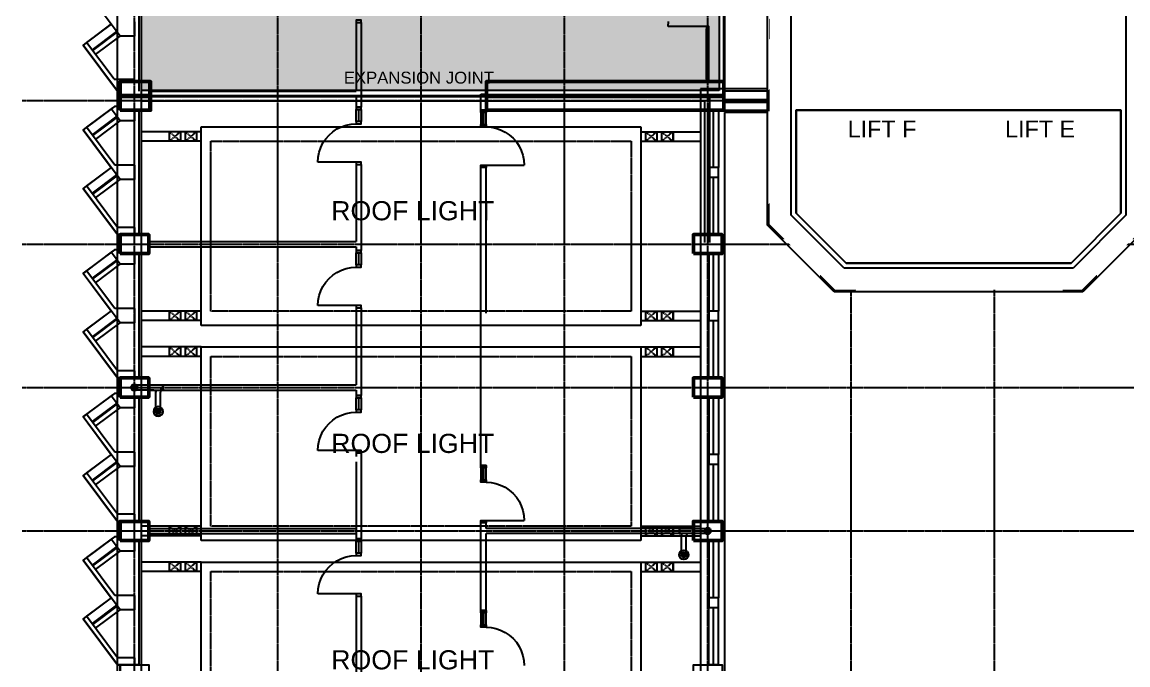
# Model space of a CAD drawing. Header units: millimetres. Extents: x -49883 to 118742, y -18440 to 67826.
# Drawn here: x -49883 to -26738, y 24976 to 38418 of the extents above; entities that cross this region are included whole.
import ezdxf

# ---------------------------------------------------------------- set-up
doc = ezdxf.new("R2010")
doc.units = ezdxf.units.MM
doc.set_wipeout_variables(frame=1)
for name, pattern in [('PCENTRE', [50.8, 31.75, -6.35, 6.35, -6.35]), ('PCENTRE2', [28.575, 19.05, -3.175, 3.175, -3.175]), ('PDASHED', [19.05, 12.7, -6.35])]:
    doc.linetypes.add(name, pattern=pattern)
for name, color, linetype in [('Boundaries_and_building_grids', 140, 'PCENTRE2'), ('Fifth Floor - General', 1, 'Continuous'), ('Fifth Floor - Roofs', 2, 'Continuous'), ('Fourth Floor - Hatch', 1, 'Continuous'), ('Fourth Floor - Roofs', 2, 'Continuous'), ('Fourth Floor - Stairs', 8, 'Continuous'), ('Fourth Floor - Structural Members', 5, 'Continuous'), ('Fourth Floor - Text and Leaders', 1, 'Continuous'), ('Third Floor - Curtain Walls', 1, 'Continuous'), ('Third Floor - Doors Windows and Openings', 1, 'Continuous'), ('Third Floor - Stairs', 8, 'Continuous'), ('Third Floor - Structural Members', 5, 'Continuous'), ('Third Floor - Walls', 3, 'Continuous')]:
    doc.layers.add(name, color=color, linetype=linetype)
doc.styles.add('Arial1', font='arial.ttf')

# ---------------------------------------------------------------- blocks, each defined once
blk = doc.blocks.new('OffSetFullbore')
at = {"layer": 'Fourth Floor - Roofs', "linetype": 'Continuous'}
h = blk.add_hatch(dxfattribs=at)
h.set_pattern_fill('lines', color=256, scale=6.25, style=0)
h.set_pattern_definition([(0, (-14818.7696, 134.024), (0, 6.25), [])])
h.paths.add_polyline_path([(-550, -500, -1), (-450, -500, -1)])
at = {"layer": 'Fourth Floor - Roofs', "linetype": 'Continuous', "lineweight": -3}
for p, q in [((-600, 50), (0, 50)), ((-600, 50), (-600, -50)), ((-590, 50), (-590, -50)), ((-600, -50), (-541, -50)), ((-550, -500), (-550, -100)), ((-450, -500), (-450, -100)), ((0, -50), (-400, -50))]:
    blk.add_line(p, q, dxfattribs=at)
at = {"layer": 'Fourth Floor - Roofs', "linetype": 'Continuous'}
for radius in [100, 93.8, 50, 50]:
    blk.add_circle((-500, -500), radius, dxfattribs=at)
at = {"layer": 'Fourth Floor - Roofs', "linetype": 'Continuous', "lineweight": -3}
for centre, radius, start, end in [((0, 0), 50, 270, 90), ((-400, -100), 150, 160.5288, 180), ((-400, -100), 50, 90, 180)]:
    blk.add_arc(centre, radius, start, end, dxfattribs=at)
blk = doc.blocks.new('Roof Light')
at = {"layer": 'Fourth Floor - Roofs', "color": 1, "linetype": 'Continuous', "lineweight": -3}
for p, q in [((-10450, 3850), (-11700, 3850)), ((-11125, 3850), (-11125, 3650)), ((-10450, 3850), (-1250, 3850)), ((-10450, -200), (-10450, 3850)), ((-1250, 3850), (-1250, -200)), ((-1250, 3850), (0, 3850)), ((-575, 3850), (-575, 3650)), ((-10450, 3650), (-11700, 3650)), ((-1250, 3650), (0, 3650)), ((-10450, 100), (-11700, 100)), ((-11125, 100), (-11125, -100)), ((-1250, 100), (0, 100)), ((-575, 100), (-575, -100)), ((-10450, -100), (-11700, -100)), ((-1250, -200), (-10450, -200)), ((-1250, -100), (0, -100))]:
    blk.add_line(p, q, dxfattribs=at)
at = {"layer": 'Fourth Floor - Roofs', "color": 1, "linetype": 'PDASHED', "lineweight": -3}
for p, q in [((-11120, 3850), (-11120, 3650)), ((-10885, 3850), (-11120, 3650)), ((-11120, 3850), (-10885, 3650)), ((-10885, 3850), (-10885, 3650)), ((-10550, 3850), (-10785, 3650)), ((-10785, 3850), (-10785, 3650)), ((-10785, 3850), (-10550, 3650)), ((-10550, 3850), (-10550, 3650)), ((-1150, 3850), (-915, 3650)), ((-1150, 3850), (-1150, 3650)), ((-915, 3850), (-1150, 3650)), ((-915, 3850), (-915, 3650)), ((-580, 3850), (-815, 3650)), ((-815, 3850), (-580, 3650)), ((-815, 3850), (-815, 3650)), ((-580, 3850), (-580, 3650)), ((-11120, 100), (-11120, -100)), ((-10885, 100), (-11120, -100)), ((-11120, 100), (-10885, -100)), ((-10885, 100), (-10885, -100)), ((-10550, 100), (-10785, -100)), ((-10785, 100), (-10785, -100)), ((-10785, 100), (-10550, -100)), ((-10550, 100), (-10550, -100)), ((-915, 100), (-1150, -100)), ((-1150, 100), (-1150, -100)), ((-1150, 100), (-915, -100)), ((-915, 100), (-915, -100)), ((-815, 100), (-815, -100)), ((-815, 100), (-580, -100)), ((-580, 100), (-815, -100)), ((-580, 100), (-580, -100))]:
    blk.add_line(p, q, dxfattribs=at)
at = {"layer": 'Fourth Floor - Roofs', "color": 1, "linetype": 'PCENTRE', "lineweight": -3}
for p, q in [((-10250, 100), (-10250, 3650)), ((-10250, 3650), (-1450, 3650)), ((-1450, 3650), (-1450, 100)), ((-1450, 100), (-10250, 100))]:
    blk.add_line(p, q, dxfattribs=at)
blk = doc.blocks.new('Roof Light(1)')
at = {"layer": 'Fourth Floor - Roofs', "color": 1, "linetype": 'Continuous', "lineweight": -3}
for p, q in [((-10450, 3950), (-1250, 3950)), ((-10450, -200), (-10450, 3950)), ((-1250, 3950), (-1250, -200)), ((-10450, 3850), (-11700, 3850)), ((-11125, 3850), (-11125, 3650)), ((-1250, 3850), (0, 3850)), ((-575, 3850), (-575, 3650)), ((-10450, 3650), (-11700, 3650)), ((-1250, 3650), (0, 3650)), ((-10450, 100), (-11700, 100)), ((-11125, 100), (-11125, -100)), ((-1250, 100), (0, 100)), ((-575, 100), (-575, -100)), ((-10450, -100), (-11700, -100)), ((-1250, -200), (-10450, -200)), ((-1250, -100), (0, -100))]:
    blk.add_line(p, q, dxfattribs=at)
at = {"layer": 'Fourth Floor - Roofs', "color": 1, "linetype": 'PDASHED', "lineweight": -3}
for p, q in [((-11120, 3850), (-11120, 3650)), ((-11120, 3850), (-10885, 3650)), ((-10885, 3850), (-11120, 3650)), ((-10885, 3850), (-10885, 3650)), ((-10785, 3850), (-10785, 3650)), ((-10785, 3850), (-10550, 3650)), ((-10550, 3850), (-10785, 3650)), ((-10550, 3850), (-10550, 3650)), ((-1150, 3850), (-1150, 3650)), ((-1150, 3850), (-915, 3650)), ((-915, 3850), (-1150, 3650)), ((-915, 3850), (-915, 3650)), ((-815, 3850), (-815, 3650)), ((-815, 3850), (-580, 3650)), ((-580, 3850), (-815, 3650)), ((-580, 3850), (-580, 3650)), ((-10885, 100), (-11120, -100)), ((-11120, 100), (-10885, -100)), ((-11120, 100), (-11120, -100)), ((-10885, 100), (-10885, -100)), ((-10785, 100), (-10785, -100)), ((-10550, 100), (-10785, -100)), ((-10785, 100), (-10550, -100)), ((-10550, 100), (-10550, -100)), ((-1150, 100), (-915, -100)), ((-1150, 100), (-1150, -100)), ((-915, 100), (-1150, -100)), ((-915, 100), (-915, -100)), ((-580, 100), (-815, -100)), ((-815, 100), (-815, -100)), ((-815, 100), (-580, -100)), ((-580, 100), (-580, -100))]:
    blk.add_line(p, q, dxfattribs=at)
at = {"layer": 'Fourth Floor - Roofs', "color": 1, "linetype": 'PCENTRE', "lineweight": -3}
for p, q in [((-10250, 100), (-10250, 3650)), ((-10250, 3650), (-1450, 3650)), ((-1450, 3650), (-1450, 100)), ((-1450, 100), (-10250, 100))]:
    blk.add_line(p, q, dxfattribs=at)

msp = doc.modelspace()

# ---------------------------------------------------------------- hatches: boundary and pattern name
at = {"layer": 'Fourth Floor - Hatch', "linetype": 'Continuous'}
h = msp.add_hatch(dxfattribs=at)
h.set_pattern_fill('ANGLE', color=8, scale=45, style=0)
h.set_pattern_definition([(0, (0, 0), (0, 314.325), [228.6, -85.725]), (90, (0, 0), (-314.325, 2e-14), [228.6, -85.725])])
h.paths.add_polyline_path([(-47383, 65176), (-35683, 65176), (-35683, 42526), (-35293, 42526), (-35293, 36986), (-47383, 36986)])
h.paths.add_polyline_path([(-40363, 44491), (-38603, 44491), (-38603, 41261), (-40363, 41261)])

# ---------------------------------------------------------------- linework, layer by layer
at = {"layer": 'Boundaries_and_building_grids', "color": 140, "linetype": 'PCENTRE', "lineweight": -3}
for p, q in [((-47533, -6274), (-47533, 67826)), ((-44533, -6274), (-44533, 67826)), ((-41533, -6274), (-41533, 67826)), ((-38533, -6274), (-38533, 67826)), ((-35533, -6274), (-35533, 67826)), ((-32533, -6274), (-32533, 60064)), ((-29533, -6274), (-29533, 60069)), ((-49883, 36776), (47817, 36776)), ((-49883, 33776), (47817, 33776)), ((-49883, 30776), (47817, 30776)), ((-49883, 27776), (47817, 27776))]:
    msp.add_line(p, q, dxfattribs=at)
at = {"layer": 'Fifth Floor - Roofs', "color": 3, "linetype": 'Continuous'}
for p, q in [((-34283, 34172, 17250), (-34283, 43879, 17250)), ((-32886, 32776, 17250), (-34283, 34172, 17250)), ((-26283, 34172, 17250), (-27679, 32776, 17250)), ((-27679, 32776, 17250), (-32886, 32776, 17250))]:
    msp.add_line(p, q, dxfattribs=at)
at = {"layer": 'Fourth Floor - Roofs', "color": 3, "linetype": 'Continuous'}
for p, q in [((-47883, -4124, 13800), (-47883, 65676, 13800)), ((-35183, 36526, 13800), (-35183, 13026, 13800)), ((-34283, 36526, 13800), (-35183, 36526, 13800))]:
    msp.add_line(p, q, dxfattribs=at)
at = {"layer": 'Fourth Floor - Roofs', "color": 3, "linetype": 'Continuous', "lineweight": -3}
for p, q in [((-47383, -3624, 13800), (-47383, 65176, 13800)), ((-34283, 37026, 13800), (-35683, 37026, 13800)), ((-35683, 37026, 13800), (-35683, 12526, 13800))]:
    msp.add_line(p, q, dxfattribs=at)
at = {"layer": 'Fourth Floor - Roofs', "color": 1, "linetype": 'Continuous', "lineweight": -3}
for p, q in [((-35193, 36886, 13800), (-35193, 42676, 13800)), ((-35173, 36736, 13800), (-35173, 42816, 13800)), ((-35293, 42576, 13800), (-35293, 36986, 13800)), ((-35293, 36986, 13800), (-47383, 36986, 13800)), ((-47383, 36886, 13800), (-35193, 36886, 13800)), ((-47383, 36866, 13800), (-35493, 36866, 13800)), ((-35493, 36866, 13800), (-35493, 33806, 13800)), ((-35593, 36766, 13800), (-47383, 36766, 13800)), ((-35593, 33806, 13800), (-35593, 36766, 13800)), ((-34233, 36736, 13800), (-35173, 36736, 13800))]:
    msp.add_line(p, q, dxfattribs=at)
at = {"layer": 'Fourth Floor - Roofs', "color": 1, "linetype": 'Continuous', "lineweight": -3, "elevation": 13800}
for points in [[(-48604, 39167), (-48017, 38381), (-48608, 37939), (-47888, 36976), (-47833, 36976), (-47833, 36653), (-47952, 36653), (-48604, 36167), (-48017, 35381), (-48608, 34939), (-47888, 33976), (-47833, 33976), (-47833, 33653), (-47952, 33653), (-48604, 33167), (-48021, 32378), (-48608, 31939), (-47888, 30976), (-47833, 30976), (-47833, 30653), (-47952, 30653), (-48604, 30167), (-48021, 29378), (-48608, 28939), (-47888, 27976), (-47833, 27976)], [(-47833, 27653), (-47952, 27653), (-48604, 27167), (-48017, 26381), (-48608, 25939), (-47888, 24976), (-47833, 24976), (-47833, 24653)]]:
    msp.add_lwpolyline(points, dxfattribs=at)
at = {"layer": 'Fourth Floor - Stairs', "color": 8, "linetype": 'Continuous'}
for p, q in [((-30966, 34848, 13800), (-33066, 36498, 13800)), ((-30966, 36498, 13800), (-33066, 34848, 13800)), ((-27531, 34848, 13800), (-29631, 36498, 13800)), ((-27531, 36498, 13800), (-29631, 34848, 13800))]:
    msp.add_line(p, q, dxfattribs=at)
at = {"layer": 'Fourth Floor - Stairs', "color": 8, "linetype": 'Continuous', "elevation": 13800}
for points in [[(-33066, 34848), (-30966, 34848), (-30966, 36498), (-33066, 36498), (-33066, 34848)], [(-29631, 34848), (-27531, 34848), (-27531, 36498), (-29631, 36498), (-29631, 34848)]]:
    msp.add_lwpolyline(points, dxfattribs=at)
at = {"layer": 'Fourth Floor - Structural Members', "color": 5, "linetype": 'Continuous', "elevation": 13800}
for points in [[(-33983, 36976), (-33983, 38476), (-34233, 38476), (-34233, 38076), (-34133, 38076), (-34133, 36976)], [(-34133, 36576), (-33983, 36576), (-33983, 34593), (-34133, 34593)], [(-33773, 34087), (-32972, 33285), (-33078, 33179), (-33879, 33981)], [(-27594, 33285), (-26792, 34087), (-26686, 33981), (-27488, 33179)], [(-32466, 33076), (-28100, 33076), (-28100, 32926), (-32466, 32926)]]:
    msp.add_lwpolyline(points, close=True, dxfattribs=at)
at = {"layer": 'Fourth Floor - Structural Members', "color": 8, "linetype": 'Continuous', "lineweight": 50, "elevation": 13800}
for points in [[(-47833, 36886), (-47833, 37176), (-47193, 37176), (-47193, 36886), (-47833, 36886)], [(-47833, 36576), (-47833, 36866), (-47193, 36866), (-47193, 36576), (-47833, 36576)]]:
    msp.add_lwpolyline(points, close=True, dxfattribs=at)
for points in [[(-35193, 37176), (-40163, 37176), (-40163, 36886), (-35193, 36886), (-35193, 37176)], [(-35193, 36866), (-40163, 36866), (-40163, 36576), (-35193, 36576), (-35193, 36866)], [(-47833, 33576), (-47833, 33976), (-47233, 33976), (-47233, 33576), (-47833, 33576)], [(-35833, 33576), (-35833, 33976), (-35233, 33976), (-35233, 33576), (-35833, 33576)], [(-47833, 30576), (-47833, 30976), (-47233, 30976), (-47233, 30576), (-47833, 30576)], [(-35833, 30576), (-35833, 30976), (-35233, 30976), (-35233, 30576), (-35833, 30576)], [(-47833, 27576), (-47833, 27976), (-47233, 27976), (-47233, 27576), (-47833, 27576)], [(-35833, 27576), (-35833, 27976), (-35233, 27976), (-35233, 27576), (-35833, 27576)]]:
    msp.add_lwpolyline(points, dxfattribs=at)
at = {"layer": 'Fourth Floor - Structural Members', "color": 5, "linetype": 'Continuous', "lineweight": 50, "elevation": 13800}
for points in [[(-34233, 36576), (-34233, 36976), (-33833, 36976), (-33833, 36576)], [(-33833, 34593), (-34233, 34593), (-34233, 34193), (-33950, 33910), (-33667, 34193)], [(-26733, 34593), (-26898, 34193), (-26616, 33910), (-26333, 34193), (-26333, 34593)], [(-32466, 33226), (-32866, 33391), (-33148, 33109), (-32866, 32826), (-32466, 32826)], [(-28100, 32826), (-28100, 33226), (-27700, 33391), (-27417, 33109), (-27700, 32826)]]:
    msp.add_lwpolyline(points, close=True, dxfattribs=at)
at = {"layer": 'Fourth Floor - Structural Members', "color": 8, "linetype": 'Continuous', "lineweight": 50}
for centre in [(-47533, 30776, 13800), (-35533, 27776, 13800)]:
    msp.add_circle(centre, 50, dxfattribs=at)
at = {"layer": 'Third Floor - Curtain Walls', "color": 3, "linetype": 'Continuous'}
for p, q in [((-47833, 38126, 10350), (-48608, 39163, 10350)), ((-47533, 38426, 10350), (-47533, 38126, 10350)), ((-48533, 37995, 10350), (-48608, 37939, 10350)), ((-47958, 37226, 10350), (-48533, 37995, 10350)), ((-47533, 38126, 10350), (-47833, 38126, 10350)), ((-47888, 36976, 10350), (-48608, 37939, 10350)), ((-47958, 37226, 10350), (-47533, 37226, 10350)), ((-47533, 37176, 10350), (-47833, 37176, 10350)), ((-47833, 36976, 10350), (-47833, 37176, 10350)), ((-47533, 37176, 10350), (-47533, 37226, 10350)), ((-47833, 36976, 10350), (-47888, 36976, 10350)), ((-47952, 36653, 10350), (-48017, 36605, 10350)), ((-47828, 36353, 10350), (-48017, 36605, 10350)), ((-47833, 36653, 10350), (-47952, 36653, 10350)), ((-47533, 36576, 10350), (-47533, 36353, 10350)), ((-47533, 36353, 10350), (-47828, 36353, 10350)), ((-48533, 36219, 10350), (-48608, 36163, 10350)), ((-47833, 35126, 10350), (-48608, 36163, 10350)), ((-47939, 35426, 10350), (-48533, 36219, 10350)), ((-47533, 35426, 10350), (-47939, 35426, 10350)), ((-47533, 35426, 10350), (-47533, 35126, 10350)), ((-48533, 34995, 10350), (-48608, 34939, 10350)), ((-47883, 34126, 10350), (-48533, 34995, 10350)), ((-47533, 35126, 10350), (-47833, 35126, 10350)), ((-47888, 33976, 10350), (-48608, 34939, 10350)), ((-47533, 34126, 10350), (-47883, 34126, 10350)), ((-47533, 34126, 10350), (-47533, 33976, 10350)), ((-47433, 33976, 10350), (-47888, 33976, 10350)), ((-47952, 33653, 10350), (-48017, 33605, 10350)), ((-47828, 33353, 10350), (-48017, 33605, 10350)), ((-47833, 33653, 10350), (-47952, 33653, 10350)), ((-47533, 33576, 10350), (-47533, 33353, 10350)), ((-47533, 33353, 10350), (-47828, 33353, 10350)), ((-48533, 33219, 10350), (-48608, 33163, 10350)), ((-47833, 32126, 10350), (-48608, 33163, 10350)), ((-47939, 32426, 10350), (-48533, 33219, 10350)), ((-47533, 32426, 10350), (-47939, 32426, 10350)), ((-47533, 32426, 10350), (-47533, 32126, 10350)), ((-48533, 31995, 10350), (-48608, 31939, 10350)), ((-47883, 31126, 10350), (-48533, 31995, 10350)), ((-47533, 32126, 10350), (-47833, 32126, 10350)), ((-47888, 30976, 10350), (-48608, 31939, 10350)), ((-47533, 31126, 10350), (-47883, 31126, 10350)), ((-47533, 31126, 10350), (-47533, 30976, 10350)), ((-47433, 30976, 10350), (-47888, 30976, 10350)), ((-47952, 30653, 10350), (-48017, 30605, 10350)), ((-47828, 30353, 10350), (-48017, 30605, 10350)), ((-47833, 30653, 10350), (-47952, 30653, 10350)), ((-47533, 30576, 10350), (-47533, 30353, 10350)), ((-47533, 30353, 10350), (-47828, 30353, 10350)), ((-48533, 30219, 10350), (-48608, 30163, 10350)), ((-47833, 29126, 10350), (-48608, 30163, 10350)), ((-47939, 29426, 10350), (-48533, 30219, 10350)), ((-47533, 29426, 10350), (-47939, 29426, 10350)), ((-47533, 29426, 10350), (-47533, 29126, 10350)), ((-48533, 28995, 10350), (-48608, 28939, 10350)), ((-47888, 27976, 10350), (-48608, 28939, 10350)), ((-47883, 28126, 10350), (-48533, 28995, 10350)), ((-47533, 29126, 10350), (-47833, 29126, 10350)), ((-47533, 28126, 10350), (-47883, 28126, 10350)), ((-47533, 28126, 10350), (-47533, 27976, 10350)), ((-47433, 27976, 10350), (-47888, 27976, 10350)), ((-47952, 27653, 10350), (-48017, 27605, 10350)), ((-47828, 27353, 10350), (-48017, 27605, 10350)), ((-47833, 27653, 10350), (-47952, 27653, 10350)), ((-47533, 27576, 10350), (-47533, 27353, 10350)), ((-47533, 27353, 10350), (-47828, 27353, 10350)), ((-48533, 27219, 10350), (-48608, 27163, 10350)), ((-47833, 26126, 10350), (-48608, 27163, 10350)), ((-47939, 26426, 10350), (-48533, 27219, 10350)), ((-47533, 26426, 10350), (-47939, 26426, 10350)), ((-47533, 26426, 10350), (-47533, 26126, 10350)), ((-48533, 25995, 10350), (-48608, 25939, 10350)), ((-47888, 24976, 10350), (-48608, 25939, 10350)), ((-47883, 25126, 10350), (-48533, 25995, 10350)), ((-47533, 26126, 10350), (-47833, 26126, 10350)), ((-47533, 25126, 10350), (-47883, 25126, 10350)), ((-47533, 25126, 10350), (-47533, 24976, 10350)), ((-47433, 24976, 10350), (-47888, 24976, 10350))]:
    msp.add_line(p, q, dxfattribs=at)
at = {"layer": 'Third Floor - Curtain Walls', "color": 3, "linetype": 'Continuous', "elevation": 10350}
for points in [[(-47433, 36976), (-47433, 39576), (-47833, 39576), (-47833, 39653)], [(-47433, 33976), (-47433, 36576), (-47833, 36576), (-47833, 36653)], [(-35508, 35176), (-35308, 35176), (-35308, 35376), (-35508, 35376), (-35508, 35176)], [(-47433, 30976), (-47433, 33576), (-47833, 33576), (-47833, 33653)], [(-35508, 32176), (-35308, 32176), (-35308, 32376), (-35508, 32376), (-35508, 32176)], [(-47433, 27976), (-47433, 30576), (-47833, 30576), (-47833, 30653)], [(-35508, 29176), (-35308, 29176), (-35308, 29376), (-35508, 29376), (-35508, 29176)], [(-47433, 24976), (-47433, 27576), (-47833, 27576), (-47833, 27653)], [(-35508, 26176), (-35308, 26176), (-35308, 26376), (-35508, 26376), (-35508, 26176)]]:
    msp.add_lwpolyline(points, dxfattribs=at)
at = {"layer": 'Third Floor - Doors Windows and Openings'}
for p, q in [((-36358, 38326, 10350), (-36351, 38430, 10350)), ((-43458, 36056, 10350), (-43380, 36125, 10350)), ((-43380, 36125, 10350), (-43293, 36184, 10350)), ((-43293, 36184, 10350), (-43199, 36230, 10350)), ((-43199, 36230, 10350), (-43100, 36263, 10350)), ((-43100, 36263, 10350), (-42997, 36284, 10350)), ((-42997, 36284, 10350), (-42893, 36291, 10350)), ((-40173, 36226, 10350), (-40068, 36219, 10350)), ((-40068, 36219, 10350), (-39966, 36198, 10350)), ((-39966, 36198, 10350), (-39867, 36165, 10350)), ((-39867, 36165, 10350), (-39773, 36119, 10350)), ((-39773, 36119, 10350), (-39686, 36060, 10350)), ((-43632, 35797, 10350), (-43586, 35891, 10350)), ((-43586, 35891, 10350), (-43527, 35978, 10350)), ((-43527, 35978, 10350), (-43458, 36056, 10350)), ((-39686, 36060, 10350), (-39607, 35991, 10350)), ((-39607, 35991, 10350), (-39538, 35913, 10350)), ((-39538, 35913, 10350), (-39480, 35826, 10350)), ((-43686, 35595, 10350), (-43666, 35698, 10350)), ((-43666, 35698, 10350), (-43632, 35797, 10350)), ((-39480, 35826, 10350), (-39434, 35732, 10350)), ((-39434, 35732, 10350), (-39400, 35633, 10350)), ((-43693, 35491, 10350), (-43686, 35595, 10350)), ((-39400, 35633, 10350), (-39380, 35530, 10350)), ((-39380, 35530, 10350), (-39373, 35426, 10350)), ((-43458, 33056, 10350), (-43380, 33125, 10350)), ((-43380, 33125, 10350), (-43293, 33184, 10350)), ((-43293, 33184, 10350), (-43199, 33230, 10350)), ((-43199, 33230, 10350), (-43100, 33263, 10350)), ((-43100, 33263, 10350), (-42997, 33284, 10350)), ((-42997, 33284, 10350), (-42893, 33291, 10350)), ((-43632, 32797, 10350), (-43586, 32891, 10350)), ((-43586, 32891, 10350), (-43527, 32978, 10350)), ((-43527, 32978, 10350), (-43458, 33056, 10350)), ((-43686, 32595, 10350), (-43666, 32698, 10350)), ((-43666, 32698, 10350), (-43632, 32797, 10350)), ((-43693, 32491, 10350), (-43686, 32595, 10350)), ((-43458, 30026, 10350), (-43380, 30095, 10350)), ((-43380, 30095, 10350), (-43293, 30154, 10350)), ((-43293, 30154, 10350), (-43199, 30200, 10350)), ((-43199, 30200, 10350), (-43100, 30233, 10350)), ((-43100, 30233, 10350), (-42997, 30254, 10350)), ((-42997, 30254, 10350), (-42893, 30261, 10350)), ((-43632, 29767, 10350), (-43586, 29861, 10350)), ((-43586, 29861, 10350), (-43527, 29948, 10350)), ((-43527, 29948, 10350), (-43458, 30026, 10350)), ((-43686, 29565, 10350), (-43666, 29668, 10350)), ((-43666, 29668, 10350), (-43632, 29767, 10350)), ((-43693, 29461, 10350), (-43686, 29565, 10350)), ((-40173, 28796, 10350), (-40068, 28789, 10350)), ((-40068, 28789, 10350), (-39966, 28768, 10350)), ((-39966, 28768, 10350), (-39867, 28735, 10350)), ((-39867, 28735, 10350), (-39773, 28689, 10350)), ((-39773, 28689, 10350), (-39686, 28630, 10350)), ((-39686, 28630, 10350), (-39607, 28561, 10350)), ((-39607, 28561, 10350), (-39538, 28483, 10350)), ((-39538, 28483, 10350), (-39480, 28396, 10350)), ((-39480, 28396, 10350), (-39434, 28302, 10350)), ((-39434, 28302, 10350), (-39400, 28203, 10350)), ((-39400, 28203, 10350), (-39380, 28100, 10350)), ((-39380, 28100, 10350), (-39373, 27996, 10350)), ((-43458, 27026, 10350), (-43380, 27095, 10350)), ((-43380, 27095, 10350), (-43293, 27154, 10350)), ((-43293, 27154, 10350), (-43199, 27200, 10350)), ((-43199, 27200, 10350), (-43100, 27233, 10350)), ((-43100, 27233, 10350), (-42997, 27254, 10350)), ((-42997, 27254, 10350), (-42893, 27261, 10350)), ((-43632, 26767, 10350), (-43586, 26861, 10350)), ((-43586, 26861, 10350), (-43527, 26948, 10350)), ((-43527, 26948, 10350), (-43458, 27026, 10350)), ((-43686, 26565, 10350), (-43666, 26668, 10350)), ((-43666, 26668, 10350), (-43632, 26767, 10350)), ((-43693, 26461, 10350), (-43686, 26565, 10350)), ((-40173, 25761, 10350), (-40068, 25754, 10350)), ((-40068, 25754, 10350), (-39966, 25733, 10350)), ((-39966, 25733, 10350), (-39867, 25700, 10350)), ((-39867, 25700, 10350), (-39773, 25654, 10350)), ((-39773, 25654, 10350), (-39686, 25595, 10350)), ((-39686, 25595, 10350), (-39607, 25526, 10350)), ((-39607, 25526, 10350), (-39538, 25448, 10350)), ((-39538, 25448, 10350), (-39480, 25361, 10350)), ((-39480, 25361, 10350), (-39434, 25267, 10350)), ((-39434, 25267, 10350), (-39400, 25168, 10350)), ((-39400, 25168, 10350), (-39380, 25065, 10350)), ((-39380, 25065, 10350), (-39373, 24961, 10350))]:
    msp.add_line(p, q, dxfattribs=at)
at = {"layer": 'Third Floor - Doors Windows and Openings', "color": 1, "linetype": 'Continuous'}
for p, q in [((-48021, 38378, 10350), (-48533, 37995, 10350)), ((-47905, 38222, 10350), (-48416, 37839, 10350)), ((-48404, 37823, 10350), (-47893, 38206, 10350)), ((-48344, 37743, 10350), (-47833, 38126, 10350)), ((-48017, 36605, 10350), (-48533, 36219, 10350)), ((-35508, 36576, 10350), (-35308, 36576, 10350)), ((-35508, 36576, 10350), (-35508, 35376, 10350)), ((-35408, 35376, 10350), (-35408, 36576, 10350)), ((-35308, 36576, 10350), (-35308, 35376, 10350)), ((-34233, 36796, 10350), (-35193, 36796, 10350)), ((-35193, 36776, 10350), (-34233, 36776, 10350)), ((-34233, 36756, 10350), (-35193, 36756, 10350)), ((-47900, 36449, 10350), (-48416, 36064, 10350)), ((-48404, 36048, 10350), (-47888, 36433, 10350)), ((-48345, 35967, 10350), (-47828, 36353, 10350)), ((-48021, 35378, 10350), (-48533, 34995, 10350)), ((-47905, 35222, 10350), (-48416, 34839, 10350)), ((-48404, 34823, 10350), (-47893, 35206, 10350)), ((-48344, 34743, 10350), (-47833, 35126, 10350)), ((-35508, 33976, 10350), (-35508, 35176, 10350)), ((-35408, 33976, 10350), (-35408, 35176, 10350)), ((-35308, 33976, 10350), (-35308, 35176, 10350)), ((-35308, 33976, 10350), (-35508, 33976, 10350)), ((-48017, 33605, 10350), (-48533, 33219, 10350)), ((-35508, 33576, 10350), (-35308, 33576, 10350)), ((-35508, 33576, 10350), (-35508, 32376, 10350)), ((-35408, 32376, 10350), (-35408, 33576, 10350)), ((-35308, 33576, 10350), (-35308, 32376, 10350)), ((-47900, 33449, 10350), (-48416, 33064, 10350)), ((-48404, 33048, 10350), (-47888, 33433, 10350)), ((-48345, 32967, 10350), (-47828, 33353, 10350)), ((-48021, 32378, 10350), (-48533, 31995, 10350)), ((-47905, 32222, 10350), (-48416, 31839, 10350)), ((-48404, 31823, 10350), (-47893, 32206, 10350)), ((-35508, 30976, 10350), (-35508, 32176, 10350)), ((-35408, 30976, 10350), (-35408, 32176, 10350)), ((-35308, 30976, 10350), (-35308, 32176, 10350)), ((-48344, 31743, 10350), (-47833, 32126, 10350)), ((-35308, 30976, 10350), (-35508, 30976, 10350)), ((-48017, 30605, 10350), (-48533, 30219, 10350)), ((-35508, 30576, 10350), (-35308, 30576, 10350)), ((-35508, 30576, 10350), (-35508, 29376, 10350)), ((-35408, 29376, 10350), (-35408, 30576, 10350)), ((-35308, 30576, 10350), (-35308, 29376, 10350)), ((-47900, 30449, 10350), (-48416, 30064, 10350)), ((-48404, 30048, 10350), (-47888, 30433, 10350)), ((-48345, 29967, 10350), (-47828, 30353, 10350)), ((-48021, 29378, 10350), (-48533, 28995, 10350)), ((-47905, 29222, 10350), (-48416, 28839, 10350)), ((-48404, 28823, 10350), (-47893, 29206, 10350)), ((-35508, 27976, 10350), (-35508, 29176, 10350)), ((-35408, 27976, 10350), (-35408, 29176, 10350)), ((-35308, 27976, 10350), (-35308, 29176, 10350)), ((-48344, 28743, 10350), (-47833, 29126, 10350)), ((-35308, 27976, 10350), (-35508, 27976, 10350)), ((-48017, 27605, 10350), (-48533, 27219, 10350)), ((-35508, 27576, 10350), (-35308, 27576, 10350)), ((-35508, 27576, 10350), (-35508, 26376, 10350)), ((-35408, 26376, 10350), (-35408, 27576, 10350)), ((-35308, 27576, 10350), (-35308, 26376, 10350)), ((-47900, 27449, 10350), (-48416, 27064, 10350)), ((-48404, 27048, 10350), (-47888, 27433, 10350)), ((-48345, 26967, 10350), (-47828, 27353, 10350)), ((-48021, 26378, 10350), (-48533, 25995, 10350)), ((-47905, 26222, 10350), (-48416, 25839, 10350)), ((-48404, 25823, 10350), (-47893, 26206, 10350)), ((-35508, 24976, 10350), (-35508, 26176, 10350)), ((-35408, 24976, 10350), (-35408, 26176, 10350)), ((-35308, 24976, 10350), (-35308, 26176, 10350)), ((-48344, 25743, 10350), (-47833, 26126, 10350)), ((-47533, 25126, 10350), (-47883, 25126, 10350)), ((-35308, 24976, 10350), (-35508, 24976, 10350))]:
    msp.add_line(p, q, dxfattribs=at)
at = {"layer": 'Third Floor - Doors Windows and Openings', "linetype": 'Continuous'}
for p, q in [((-35558, 38326, 10350), (-36358, 38326, 10350)), ((-35558, 37226, 10350), (-35558, 38276, 10350)), ((-35533, 37226, 10350), (-35533, 38276, 10350)), ((-35508, 37226, 10350), (-35508, 38276, 10350)), ((-42893, 36341, 10350), (-42893, 36591, 10350)), ((-42843, 36591, 10350), (-42843, 36341, 10350)), ((-42833, 36341, 10350), (-42833, 36591, 10350)), ((-42783, 36591, 10350), (-42783, 36341, 10350)), ((-40283, 36526, 10350), (-40283, 36276, 10350)), ((-40233, 36276, 10350), (-40233, 36526, 10350)), ((-40223, 36526, 10350), (-40223, 36276, 10350)), ((-40173, 36276, 10350), (-40173, 36526, 10350)), ((-42893, 35491, 10350), (-43693, 35491, 10350)), ((-40173, 35426, 10350), (-39373, 35426, 10350)), ((-42893, 33341, 10350), (-42893, 33591, 10350)), ((-42843, 33591, 10350), (-42843, 33341, 10350)), ((-42833, 33341, 10350), (-42833, 33591, 10350)), ((-42783, 33591, 10350), (-42783, 33341, 10350)), ((-42893, 32491, 10350), (-43693, 32491, 10350)), ((-42893, 30311, 10350), (-42893, 30561, 10350)), ((-42843, 30561, 10350), (-42843, 30311, 10350)), ((-42833, 30311, 10350), (-42833, 30561, 10350)), ((-42783, 30561, 10350), (-42783, 30311, 10350)), ((-42893, 29461, 10350), (-43693, 29461, 10350)), ((-40283, 29096, 10350), (-40283, 28846, 10350)), ((-40233, 28846, 10350), (-40233, 29096, 10350)), ((-40223, 29096, 10350), (-40223, 28846, 10350)), ((-40173, 28846, 10350), (-40173, 29096, 10350)), ((-40173, 27996, 10350), (-39373, 27996, 10350)), ((-42893, 27311, 10350), (-42893, 27561, 10350)), ((-42843, 27561, 10350), (-42843, 27311, 10350)), ((-42833, 27311, 10350), (-42833, 27561, 10350)), ((-42783, 27561, 10350), (-42783, 27311, 10350)), ((-42893, 26461, 10350), (-43693, 26461, 10350)), ((-40283, 26061, 10350), (-40283, 25811, 10350)), ((-40233, 25811, 10350), (-40233, 26061, 10350)), ((-40223, 26061, 10350), (-40223, 25811, 10350)), ((-40173, 25811, 10350), (-40173, 26061, 10350))]:
    msp.add_line(p, q, dxfattribs=at)
at = {"layer": 'Third Floor - Doors Windows and Openings', "linetype": 'Continuous', "elevation": 10350}
for points in [[(-42893, 38411), (-42783, 38411), (-42783, 38461), (-42893, 38461), (-42893, 38411)], [(-35508, 38276), (-35508, 38326), (-35558, 38326), (-35558, 38276), (-35508, 38276)], [(-35508, 37176), (-35508, 37226), (-35558, 37226), (-35558, 37176), (-35508, 37176)], [(-42893, 36591), (-42783, 36591), (-42783, 36641), (-42893, 36641), (-42893, 36591)], [(-40173, 36526), (-40283, 36526), (-40283, 36576), (-40173, 36576), (-40173, 36526)], [(-42893, 36291), (-42783, 36291), (-42783, 36341), (-42893, 36341), (-42893, 36291)], [(-40173, 36226), (-40283, 36226), (-40283, 36276), (-40173, 36276), (-40173, 36226)], [(-42893, 35441), (-42783, 35441), (-42783, 35491), (-42893, 35491), (-42893, 35441)], [(-40173, 35376), (-40283, 35376), (-40283, 35426), (-40173, 35426), (-40173, 35376)], [(-42893, 33591), (-42783, 33591), (-42783, 33641), (-42893, 33641), (-42893, 33591)], [(-42893, 33291), (-42783, 33291), (-42783, 33341), (-42893, 33341), (-42893, 33291)], [(-42893, 32441), (-42783, 32441), (-42783, 32491), (-42893, 32491), (-42893, 32441)], [(-42893, 30561), (-42783, 30561), (-42783, 30611), (-42893, 30611), (-42893, 30561)], [(-42893, 30261), (-42783, 30261), (-42783, 30311), (-42893, 30311), (-42893, 30261)], [(-42893, 29411), (-42783, 29411), (-42783, 29461), (-42893, 29461), (-42893, 29411)], [(-40173, 29096), (-40283, 29096), (-40283, 29146), (-40173, 29146), (-40173, 29096)], [(-40173, 28796), (-40283, 28796), (-40283, 28846), (-40173, 28846), (-40173, 28796)], [(-40173, 27946), (-40283, 27946), (-40283, 27996), (-40173, 27996), (-40173, 27946)], [(-42893, 27561), (-42783, 27561), (-42783, 27611), (-42893, 27611), (-42893, 27561)], [(-42893, 27261), (-42783, 27261), (-42783, 27311), (-42893, 27311), (-42893, 27261)], [(-42893, 26411), (-42783, 26411), (-42783, 26461), (-42893, 26461), (-42893, 26411)], [(-40173, 26061), (-40283, 26061), (-40283, 26111), (-40173, 26111), (-40173, 26061)], [(-40173, 25761), (-40283, 25761), (-40283, 25811), (-40173, 25811), (-40173, 25761)]]:
    msp.add_lwpolyline(points, dxfattribs=at)
at = {"layer": 'Third Floor - Doors Windows and Openings', "color": 1, "linetype": 'Continuous', "elevation": 10350}
msp.add_lwpolyline([(-34233, 36976), (-35193, 36976), (-35193, 36576), (-34233, 36576), (-34233, 36976)], dxfattribs=at)
at = {"layer": 'Third Floor - Stairs', "color": 8, "linetype": 'Continuous'}
for p, q in [((-30966, 36498, 10350), (-33066, 34848, 10350)), ((-30966, 34848, 10350), (-33066, 36498, 10350)), ((-27531, 36498, 10350), (-29631, 34848, 10350)), ((-27531, 34848, 10350), (-29631, 36498, 10350))]:
    msp.add_line(p, q, dxfattribs=at)
at = {"layer": 'Third Floor - Stairs', "color": 8, "linetype": 'Continuous', "elevation": 10350}
for points in [[(-33066, 34848), (-30966, 34848), (-30966, 36498), (-33066, 36498), (-33066, 34848)], [(-29631, 34848), (-27531, 34848), (-27531, 36498), (-29631, 36498), (-29631, 34848)]]:
    msp.add_lwpolyline(points, dxfattribs=at)
at = {"layer": 'Third Floor - Structural Members', "color": 5, "linetype": 'Continuous', "elevation": 10350}
for points in [[(-47833, 36886), (-47833, 37176), (-47233, 37176), (-47233, 36886), (-47833, 36886)], [(-35193, 37176), (-40163, 37176), (-40163, 36886), (-35193, 36886), (-35193, 37176)], [(-47833, 36576), (-47833, 36866), (-47233, 36866), (-47233, 36576), (-47833, 36576)], [(-35193, 36866), (-40163, 36866), (-40163, 36576), (-35193, 36576), (-35193, 36976)], [(-34233, 36576), (-34233, 36976), (-33833, 36976), (-33833, 36576)], [(-30583, 36976), (-30583, 36576), (-29983, 36576), (-29983, 36976)], [(-33833, 34593), (-34233, 34593), (-34233, 34193), (-33950, 33910), (-33667, 34193)], [(-26733, 34593), (-26898, 34193), (-26616, 33910), (-26333, 34193), (-26333, 34593)], [(-32466, 33226), (-32866, 33391), (-33148, 33109), (-32866, 32826), (-32466, 32826)], [(-28100, 32826), (-28100, 33226), (-27700, 33391), (-27417, 33109), (-27700, 32826)]]:
    msp.add_lwpolyline(points, close=True, dxfattribs=at)
for points in [[(-47833, 33576), (-47833, 33976), (-47233, 33976), (-47233, 33576), (-47833, 33576)], [(-35833, 33576), (-35833, 33976), (-35233, 33976), (-35233, 33576), (-35833, 33576)], [(-47833, 30576), (-47833, 30976), (-47233, 30976), (-47233, 30576), (-47833, 30576)], [(-35833, 30576), (-35833, 30976), (-35233, 30976), (-35233, 30576), (-35833, 30576)], [(-47833, 27576), (-47833, 27976), (-47233, 27976), (-47233, 27576), (-47833, 27576)], [(-35833, 27576), (-35833, 27976), (-35233, 27976), (-35233, 27576), (-35833, 27576)], [(-47833, 24576), (-47833, 24976), (-47233, 24976), (-47233, 24576), (-47833, 24576)], [(-35833, 24576), (-35833, 24976), (-35233, 24976), (-35233, 24576), (-35833, 24576)]]:
    msp.add_lwpolyline(points, dxfattribs=at)
at = {"layer": 'Third Floor - Structural Members', "color": 5, "linetype": 'Continuous', "lineweight": -3}
for centre in [(-47533, 30776, 10350), (-35533, 27776, 10350)]:
    msp.add_circle(centre, 50, dxfattribs=at)
at = {"layer": 'Third Floor - Walls', "color": 2, "linetype": 'Continuous'}
for p, q in [((-42893, 38411, 10350), (-42783, 38411, 10350)), ((-42893, 38411, 10350), (-42893, 36976, 10350)), ((-42783, 38411, 10350), (-42783, 36641, 10350)), ((-47233, 36976, 10350), (-42893, 36976, 10350)), ((-47233, 36976, 10350), (-47233, 36866, 10350)), ((-47233, 36866, 10350), (-42893, 36866, 10350)), ((-42893, 36866, 10350), (-42893, 36641, 10350)), ((-40283, 36576, 10350), (-40283, 36911, 10350)), ((-40283, 36911, 10350), (-40173, 36911, 10350)), ((-40173, 36911, 10350), (-40173, 36576, 10350)), ((-42893, 36641, 10350), (-42783, 36641, 10350)), ((-40173, 36576, 10350), (-40283, 36576, 10350)), ((-42893, 35441, 10350), (-42783, 35441, 10350)), ((-42893, 35441, 10350), (-42893, 33831, 10350)), ((-42783, 35441, 10350), (-42783, 33641, 10350)), ((-40173, 35376, 10350), (-40283, 35376, 10350)), ((-40283, 29146, 10350), (-40283, 35376, 10350)), ((-40173, 32331, 10350), (-40173, 35376, 10350)), ((-47233, 33831, 10350), (-42893, 33831, 10350)), ((-47233, 33721, 10350), (-47233, 33831, 10350)), ((-47233, 33721, 10350), (-42893, 33721, 10350)), ((-42893, 33721, 10350), (-42893, 33641, 10350)), ((-42893, 33641, 10350), (-42783, 33641, 10350)), ((-42893, 32441, 10350), (-42783, 32441, 10350)), ((-42893, 32441, 10350), (-42893, 30831, 10350)), ((-42783, 32441, 10350), (-42783, 30611, 10350)), ((-47233, 30721, 10350), (-47233, 30831, 10350)), ((-47233, 30831, 10350), (-42893, 30831, 10350)), ((-47233, 30721, 10350), (-42893, 30721, 10350)), ((-42893, 30721, 10350), (-42893, 30611, 10350)), ((-42893, 30611, 10350), (-42783, 30611, 10350)), ((-42893, 29411, 10350), (-42783, 29411, 10350)), ((-42893, 29411, 10350), (-42893, 29331, 10350)), ((-42783, 29411, 10350), (-42783, 27611, 10350)), ((-42893, 29221, 10350), (-42893, 27611, 10350)), ((-40173, 29146, 10350), (-40283, 29146, 10350)), ((-47233, 27831, 10350), (-42893, 27831, 10350)), ((-47233, 27721, 10350), (-47233, 27831, 10350)), ((-40173, 27946, 10350), (-40283, 27946, 10350)), ((-40283, 26111, 10350), (-40283, 27946, 10350)), ((-40173, 27831, 10350), (-40173, 27946, 10350)), ((-35833, 27831, 10350), (-40173, 27831, 10350)), ((-35833, 27831, 10350), (-35833, 27721, 10350)), ((-47233, 27721, 10350), (-42893, 27721, 10350)), ((-42893, 27611, 10350), (-42783, 27611, 10350)), ((-40173, 26111, 10350), (-40173, 27721, 10350)), ((-35833, 27721, 10350), (-40173, 27721, 10350)), ((-42893, 26411, 10350), (-42783, 26411, 10350)), ((-42893, 26411, 10350), (-42893, 24831, 10350)), ((-42783, 26411, 10350), (-42783, 24611, 10350)), ((-40173, 26111, 10350), (-40283, 26111, 10350))]:
    msp.add_line(p, q, dxfattribs=at)
at = {"layer": 'Third Floor - Walls', "color": 3, "linetype": 'Continuous'}
for p, q in [((-34133, 34593, 10350), (-34133, 36576, 10350)), ((-34133, 36576, 10350), (-33993, 36576, 10350)), ((-33993, 34593, 10350), (-33993, 36576, 10350)), ((-33943, 34593, 10350), (-33943, 36576, 10350)), ((-33833, 36576, 10350), (-33943, 36576, 10350)), ((-32794, 36686, 10350), (-33833, 36686, 10350)), ((-32794, 36576, 10350), (-33833, 36576, 10350)), ((-33833, 34593, 10350), (-33833, 36576, 10350)), ((-32794, 36576, 10350), (-32794, 36686, 10350)), ((-31194, 36576, 10350), (-31194, 36686, 10350)), ((-30583, 36686, 10350), (-31194, 36686, 10350)), ((-30583, 36576, 10350), (-31194, 36576, 10350)), ((-29371, 36686, 10350), (-29983, 36686, 10350)), ((-29371, 36576, 10350), (-29983, 36576, 10350)), ((-29371, 36576, 10350), (-29371, 36686, 10350)), ((-27771, 36576, 10350), (-27771, 36686, 10350)), ((-26847, 36686, 10350), (-27771, 36686, 10350)), ((-26847, 36576, 10350), (-27771, 36576, 10350)), ((-34133, 34593, 10350), (-33993, 34593, 10350)), ((-33833, 34593, 10350), (-33943, 34593, 10350)), ((-33879, 33981, 10350), (-33780, 34080, 10350)), ((-33780, 34080, 10350), (-32979, 33278, 10350)), ((-33667, 34193, 10350), (-33745, 34115, 10350)), ((-32943, 33314, 10350), (-33745, 34115, 10350)), ((-32866, 33391, 10350), (-33667, 34193, 10350)), ((-26898, 34193, 10350), (-27700, 33391, 10350)), ((-26821, 34115, 10350), (-27622, 33314, 10350)), ((-26785, 34080, 10350), (-27587, 33278, 10350)), ((-26898, 34193, 10350), (-26821, 34115, 10350)), ((-26686, 33981, 10350), (-26785, 34080, 10350)), ((-33879, 33981, 10350), (-33078, 33179, 10350)), ((-27488, 33179, 10350), (-26686, 33981, 10350)), ((-32866, 33391, 10350), (-32943, 33314, 10350)), ((-27700, 33391, 10350), (-27622, 33314, 10350)), ((-33078, 33179, 10350), (-32979, 33278, 10350)), ((-28100, 33226, 10350), (-32466, 33226, 10350)), ((-32466, 33226, 10350), (-32466, 33116, 10350)), ((-28100, 33116, 10350), (-32466, 33116, 10350)), ((-28100, 33226, 10350), (-28100, 33116, 10350)), ((-27488, 33179, 10350), (-27587, 33278, 10350)), ((-28100, 33066, 10350), (-32466, 33066, 10350)), ((-32466, 33066, 10350), (-32466, 32926, 10350)), ((-28100, 32926, 10350), (-32466, 32926, 10350)), ((-28100, 32926, 10350), (-28100, 33066, 10350))]:
    msp.add_line(p, q, dxfattribs=at)

# ---------------------------------------------------------------- block references
at = {"layer": 'Fourth Floor - Roofs', "color": 1, "linetype": 'PDASHED', "lineweight": -3}
for name, p in [('Roof Light(1)', (-35683, 32276, 13800)), ('Roof Light', (-35683, 27776, 13800)), ('Roof Light', (-35683, 23276, 13800))]:
    msp.add_blockref(name, p, dxfattribs=at)
at = {"layer": 'Fourth Floor - Roofs', "color": 1, "linetype": 'Continuous', "lineweight": -3, "xscale": -1}
msp.add_blockref('OffSetFullbore', (-47533, 30776, 13800), dxfattribs=at)
at = {"layer": 'Fourth Floor - Roofs', "color": 1, "linetype": 'Continuous', "lineweight": -3, "rotation": 360}
msp.add_blockref('OffSetFullbore', (-35533, 27776, 13800), dxfattribs=at)

# ---------------------------------------------------------------- texts
at = {"layer": 'Fourth Floor - Text and Leaders', "color": 2, "linetype": 'Continuous', "insert": (-43149, 37382, 13800), "char_height": 250, "attachment_point": 1, "style": 'Arial1'}
msp.add_mtext('EXPANSION JOINT', dxfattribs=at)
at = {"layer": 'Fourth Floor - Text and Leaders', "color": 1, "linetype": 'Continuous', "char_height": 400, "attachment_point": 1, "style": 'Arial1'}
for insert in [(-43413, 34674, 13800), (-43413, 29808, 13800), (-43413, 25281, 13800)]:
    msp.add_mtext('ROOF LIGHT', dxfattribs=dict(at, insert=insert))

# ---------------------------------------------------------------- next in the draw order: wipeouts: each hides what was drawn before it
at = {"color": 7, "linetype": 'Continuous', "lineweight": -3}
msp.add_wipeout([(-34233, 43859), (-32866, 45226), (-27700, 45226), (-26333, 43859), (-26333, 34193), (-27700, 32826), (-32866, 32826), (-34233, 34193)], dxfattribs=at).translate(0, 0, 17250).dxf.layer = 'Fifth Floor - General'

# ---------------------------------------------------------------- next in the draw order: linework, layer by layer
at = {"layer": 'Fifth Floor - Roofs', "color": 3, "linetype": 'Continuous'}
for p, q in [((-33783, 34379, 17250), (-33783, 43672, 17250)), ((-26783, 43672, 17250), (-26783, 34379, 17250)), ((-32679, 33276, 17250), (-33783, 34379, 17250)), ((-26783, 34379, 17250), (-27886, 33276, 17250)), ((-27886, 33276, 17250), (-32679, 33276, 17250))]:
    msp.add_line(p, q, dxfattribs=at)
at = {"layer": 'Fourth Floor - Structural Members', "color": 5, "linetype": 'Continuous', "elevation": 13800}
msp.add_lwpolyline([(-26883, 36576), (-26883, 34421), (-27928, 33376), (-32638, 33376), (-33683, 34421), (-33683, 36576)], close=True, dxfattribs=at)
at = {"layer": 'Third Floor - Structural Members', "color": 5, "linetype": 'Continuous', "elevation": 10350}
msp.add_lwpolyline([(-33683, 34421), (-32638, 33376), (-27928, 33376), (-26883, 34421), (-26883, 36576), (-33683, 36576)], close=True, dxfattribs=at)

# ---------------------------------------------------------------- next in the draw order: texts
at = {"layer": 'Fourth Floor - Text and Leaders', "color": 1, "linetype": 'Continuous', "char_height": 350, "attachment_point": 7, "style": 'Arial1'}
for s, insert in [('LIFT F', (-32604, 36008, 13800)), ('LIFT E', (-29309, 36008, 13800))]:
    msp.add_mtext(s, dxfattribs=dict(at, insert=insert))

doc.saveas('drawing.dxf')
